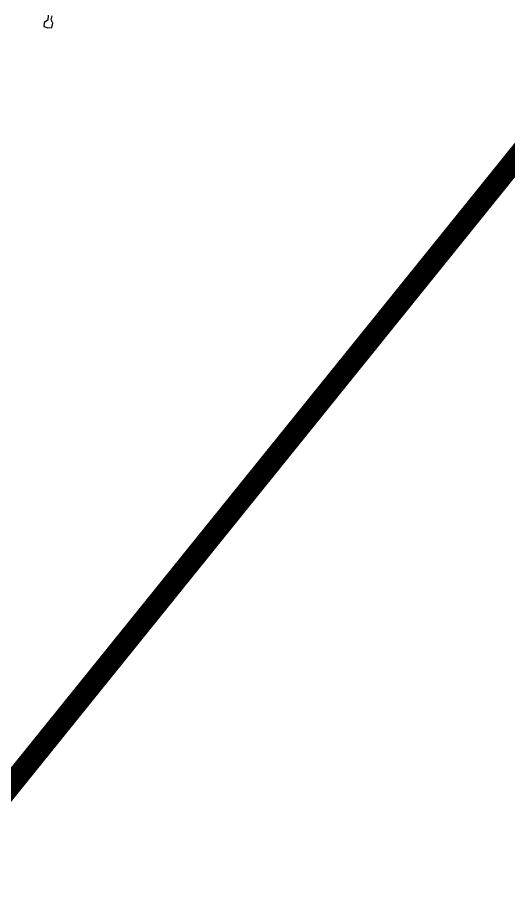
# Model space of a CAD drawing. Header units: inches. Extents: x 350994 to 353538, y 1581369 to 1583842.
# Drawn here: x 351239.025 to 351241.276, y 1582996.209 to 1583000.264 of the extents above; entities that cross this region are included whole.
import ezdxf

# ---------------------------------------------------------------- set-up
doc = ezdxf.new("R2010")
doc.units = ezdxf.units.IN
doc.header["$MEASUREMENT"] = 0
doc.linetypes.add('1', pattern=[0])
doc.layers.add("ROAD'S", color=1, linetype='1')
doc.layers.add('TREE', color=81, linetype='1')

# ---------------------------------------------------------------- blocks, each defined once
blk = doc.blocks.new('TREE_4')
at = {"color": 94}
blk.add_lwpolyline([(2408.8, 5813.9), (2405.8, 5773.4), (2374, 5753.2), (2371.1, 5721.4), (2405.8, 5709.8), (2437.6, 5712.7), (2446.3, 5747.4), (2431.9, 5776.3), (2440.6, 5808.1)], dxfattribs=at)

msp = doc.modelspace()

# ---------------------------------------------------------------- linework, layer by layer
at = {"layer": "ROAD'S", "lineweight": 5, "const_width": 0.1}
msp.add_lwpolyline([(351317.4871, 1583228.5026), (351313.1022, 1583226.1429), (351310.1055, 1583221.3576), (351294.0496, 1583162.9198), (351273.8024, 1583085.9251), (351258.3686, 1583027.8719), (351254.4204, 1583019.4647), (351250.1705, 1583012.0376), (351241.9446, 1583000.4032), (351234.518, 1582991.1913), (351227.9147, 1582984.2722), (351223.8151, 1582980.7082), (351216.0749, 1582974.7677), (351205.729, 1582968.0539), (351195.1609, 1582963.4015), (351186.7031, 1582961.4753), (351180.0283, 1582961.0081), (351164.4301, 1582964.1734), (351151.0211, 1582970.189), (351133.8071, 1582982.7568), (351124.847, 1582989.5379), (351104.2439, 1583004.2965), (351093.6912, 1583010.1622)], dxfattribs=at)

# ---------------------------------------------------------------- block references
at = {"layer": 'TREE', "lineweight": 5, "xscale": 0.0005632341344607994, "yscale": 0.0005632341490127146, "zscale": 0.0005632341444477617}
msp.add_blockref('TREE_4', (351237.8089, 1582997.0011), dxfattribs=at)

doc.saveas('drawing.dxf')
